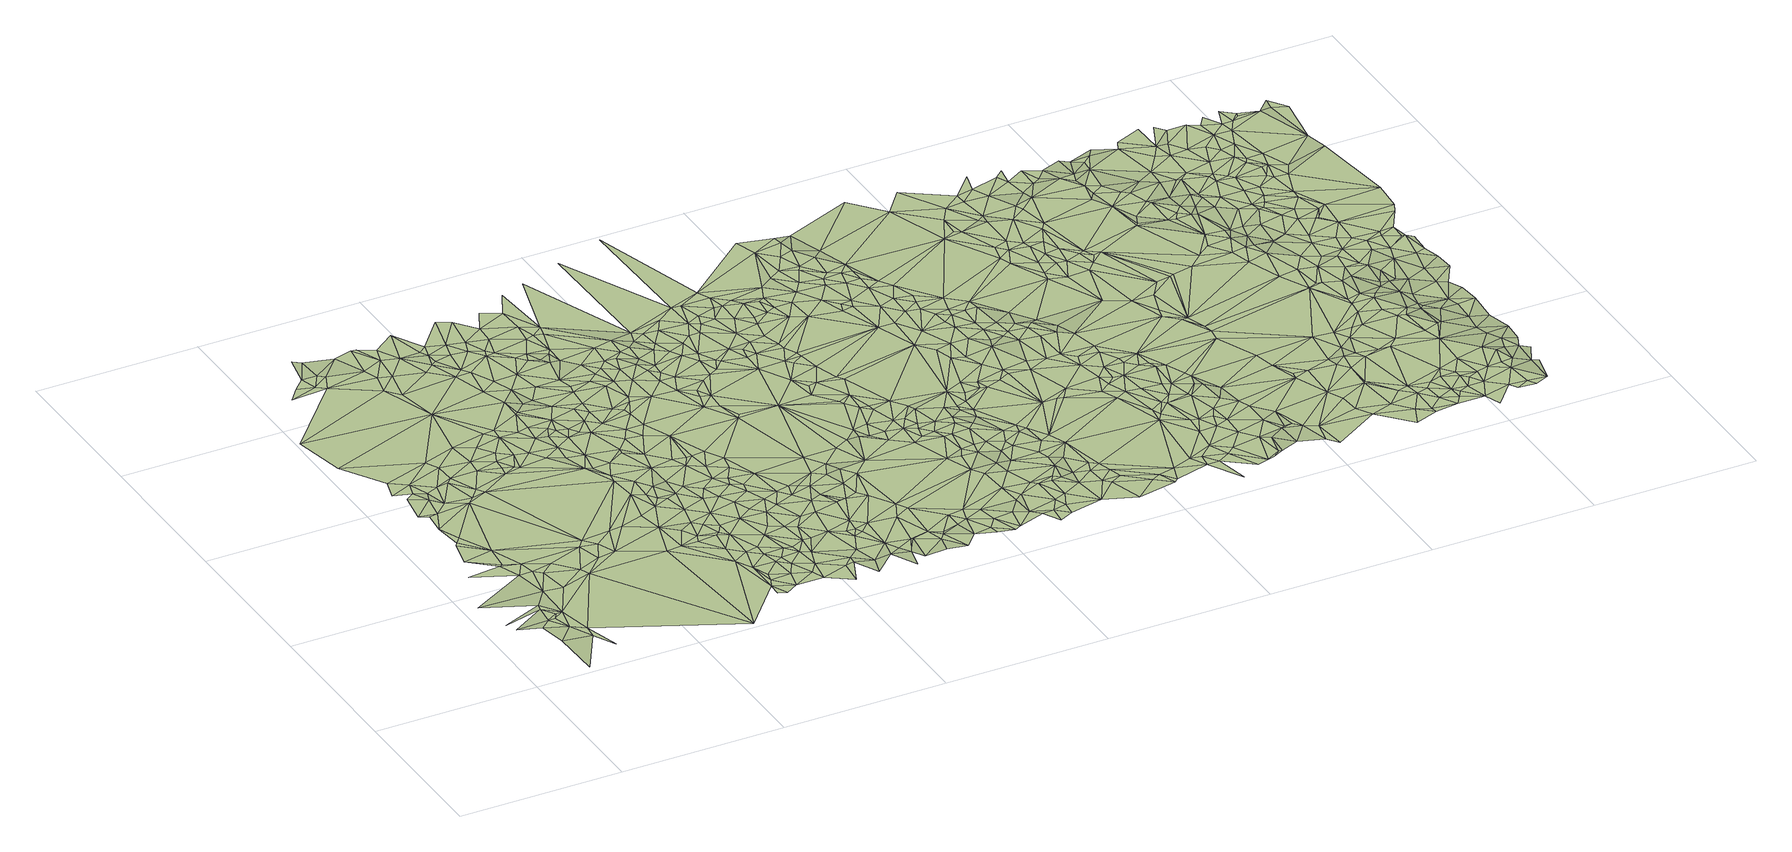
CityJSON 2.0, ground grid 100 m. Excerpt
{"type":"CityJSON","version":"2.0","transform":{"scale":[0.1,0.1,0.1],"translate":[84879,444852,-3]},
"CityObjects":{
"terrain1":{"type":"TINRelief","geometry":[{"type":"CompositeSurface","lod":"2","boundaries":[[[0,1,2]],[[3,4,5]],[[6,1,0]],[[7,2,5]],[[6,8,9]],[[0,2,7]],[[7,5,4]],[[0,7,10]],[[11,8,12]],[[13,0,10]],[[6,0,13]],[[10,7,14]],[[7,4,15]],[[11,12,16]],[[6,14,8]],[[13,10,14]],[[6,13,14]],[[7,15,14]],[[15,4,17]],[[12,8,14]],[[16,18,19]],[[20,18,21]],[[22,23,20]],[[22,20,21]],[[24,12,14]],[[25,23,22]],[[16,12,26]],[[27,28,25]],[[16,29,18]],[[30,14,15]],[[18,29,21]],[[27,25,22]],[[31,26,12]],[[16,26,29]],[[22,21,29]],[[31,12,24]],[[28,32,33]],[[32,34,33]],[[24,14,30]],[[34,35,36]],[[32,35,34]],[[26,37,29]],[[27,38,28]],[[31,37,26]],[[27,22,38]],[[39,40,41]],[[31,24,42]],[[28,38,32]],[[35,43,36]],[[43,40,39]],[[32,44,35]],[[45,22,29]],[[31,42,37]],[[35,46,43]],[[24,30,42]],[[46,40,43]],[[44,46,35]],[[47,41,48]],[[32,38,44]],[[45,29,37]],[[49,30,15]],[[46,50,40]],[[44,50,46]],[[40,48,41]],[[51,38,22]],[[45,37,42]],[[44,38,52]],[[44,53,50]],[[54,42,30]],[[55,47,56]],[[51,22,45]],[[44,52,53]],[[50,57,40]],[[40,57,48]],[[54,45,42]],[[50,53,58]],[[52,38,59]],[[50,58,57]],[[52,60,53]],[[61,54,30]],[[58,53,60]],[[51,59,38]],[[52,59,60]],[[47,48,56]],[[54,62,45]],[[63,64,65]],[[62,51,45]],[[58,60,66]],[[61,62,54]],[[55,67,68]],[[58,69,57]],[[63,65,68]],[[70,48,57]],[[71,61,30]],[[71,30,49]],[[72,60,59]],[[63,73,64]],[[58,66,69]],[[62,74,51]],[[55,56,67]],[[72,66,60]],[[61,74,62]],[[70,57,69]],[[63,75,73]],[[63,68,76]],[[73,77,78]],[[73,75,77]],[[63,76,75]],[[56,48,70]],[[79,74,61]],[[80,69,66]],[[72,81,66]],[[82,59,51]],[[81,80,66]],[[83,70,69]],[[72,84,81]],[[76,68,85]],[[86,69,80]],[[75,87,77]],[[79,61,88]],[[89,72,59]],[[71,88,61]],[[76,87,75]],[[83,69,86]],[[82,51,74]],[[84,80,81]],[[90,84,72]],[[91,71,49]],[[68,67,92]],[[93,70,83]],[[84,94,80]],[[68,92,85]],[[93,56,70]],[[94,86,80]],[[90,94,84]],[[76,85,87]],[[91,49,95]],[[96,74,79]],[[97,83,86]],[[56,98,67]],[[71,99,88]],[[89,90,72]],[[100,79,88]],[[82,89,59]],[[91,99,71]],[[90,101,94]],[[93,83,97]],[[97,86,94]],[[98,102,67]],[[92,67,102]],[[103,56,93]],[[104,101,90]],[[96,79,100]],[[85,105,87]],[[99,106,88]],[[101,97,94]],[[107,95,108]],[[96,82,74]],[[103,93,97]],[[89,104,90]],[[109,85,92]],[[110,99,111]],[[110,106,99]],[[111,99,112]],[[91,112,99]],[[100,88,113]],[[91,95,114]],[[114,95,115]],[[109,92,102]],[[107,116,95]],[[109,105,85]],[[115,95,116]],[[117,98,56]],[[118,114,115]],[[119,88,106]],[[101,120,97]],[[121,102,98]],[[103,97,122]],[[96,100,113]],[[123,101,104]],[[124,91,114]],[[125,56,103]],[[109,126,105]],[[110,111,127]],[[110,119,106]],[[124,112,91]],[[118,115,128]],[[127,111,112]],[[120,122,97]],[[89,129,104]],[[113,88,130]],[[128,115,116]],[[131,114,118]],[[123,120,101]],[[119,130,88]],[[132,109,102]],[[129,123,104]],[[109,133,126]],[[96,113,134]],[[110,135,119]],[[136,110,127]],[[137,103,122]],[[124,114,138]],[[82,139,89]],[[117,121,98]],[[89,139,140]],[[132,102,121]],[[136,135,110]],[[131,118,128]],[[141,112,124]],[[141,127,112]],[[96,142,82]],[[89,143,129]],[[138,114,131]],[[144,134,113]],[[132,133,109]],[[145,122,120]],[[146,117,56]],[[96,134,142]],[[89,140,143]],[[125,146,56]],[[129,143,123]],[[82,142,139]],[[144,113,147]],[[123,148,120]],[[128,116,149]],[[147,113,130]],[[141,136,127]],[[145,137,122]],[[140,139,150]],[[125,103,137]],[[124,138,151]],[[141,124,151]],[[152,135,136]],[[153,134,144]],[[131,128,154]],[[155,119,135]],[[145,120,156]],[[140,150,143]],[[156,120,148]],[[152,136,141]],[[153,142,134]],[[116,157,149]],[[138,131,158]],[[155,130,119]],[[123,159,148]],[[123,143,159]],[[128,149,154]],[[132,121,160]],[[131,154,158]],[[132,161,133]],[[162,144,147]],[[152,155,135]],[[162,147,130]],[[153,144,162]],[[138,163,151]],[[164,139,142]],[[117,160,121]],[[156,148,165]],[[138,158,163]],[[148,159,165]],[[141,151,166]],[[145,167,137]],[[125,137,168]],[[164,150,139]],[[169,132,160]],[[152,141,170]],[[145,156,167]],[[171,154,149]],[[172,161,132]],[[172,132,169]],[[153,164,142]],[[173,158,154]],[[168,137,167]],[[171,149,157]],[[174,162,130]],[[174,130,155]],[[175,143,150]],[[176,153,162]],[[151,163,166]],[[177,125,168]],[[152,170,155]],[[167,156,165]],[[143,178,159]],[[165,159,179]],[[141,166,170]],[[117,180,160]],[[169,160,181]],[[163,158,173]],[[173,154,171]],[[146,182,117]],[[180,181,160]],[[167,165,179]],[[176,164,153]],[[125,183,146]],[[179,159,184]],[[176,162,185]],[[164,186,150]],[[182,180,117]],[[175,178,143]],[[172,187,161]],[[172,169,187]],[[186,175,150]],[[188,166,163]],[[185,162,174]],[[177,183,125]],[[177,168,189]],[[188,163,173]],[[178,184,159]],[[171,157,190]],[[168,167,189]],[[191,182,146]],[[192,169,181]],[[192,181,180]],[[183,191,146]],[[157,193,190]],[[174,155,194]],[[173,171,195]],[[155,170,196]],[[170,166,197]],[[198,167,179]],[[188,199,166]],[[177,200,183]],[[198,179,184]],[[185,174,201]],[[188,173,199]],[[202,187,169]],[[177,189,200]],[[194,155,196]],[[164,203,186]],[[203,175,186]],[[199,173,195]],[[202,169,192]],[[198,184,178]],[[197,166,204]],[[201,174,194]],[[205,176,185]],[[206,195,171]],[[205,164,176]],[[204,166,199]],[[182,207,180]],[[208,178,175]],[[209,192,180]],[[210,189,167]],[[206,171,190]],[[170,211,196]],[[212,170,197]],[[210,167,198]],[[213,190,193]],[[191,207,182]],[[203,208,175]],[[183,200,214]],[[183,215,191]],[[212,211,170]],[[185,201,216]],[[164,217,203]],[[199,195,218]],[[198,178,219]],[[202,192,209]],[[209,180,207]],[[212,197,204]],[[205,217,164]],[[202,220,187]],[[201,194,221]],[[222,178,208]],[[205,185,216]],[[183,214,215]],[[206,190,213]],[[204,199,223]],[[222,219,178]],[[191,215,207]],[[224,200,189]],[[199,218,223]],[[194,196,225]],[[210,198,226]],[[227,195,206]],[[226,198,219]],[[203,228,208]],[[229,218,195]],[[230,189,210]],[[211,231,196]],[[201,221,216]],[[202,209,232]],[[224,214,200]],[[212,231,211]],[[206,213,233]],[[221,194,225]],[[229,195,227]],[[212,204,234]],[[235,233,213]],[[204,223,234]],[[228,222,208]],[[230,210,226]],[[209,207,236]],[[229,223,218]],[[230,224,189]],[[196,231,225]],[[232,209,236]],[[205,237,217]],[[203,217,238]],[[205,216,239]],[[227,206,233]],[[202,232,240]],[[241,226,219]],[[242,215,214]],[[203,238,228]],[[212,243,231]],[[244,216,221]],[[202,240,220]],[[215,245,207]],[[236,207,246]],[[212,234,243]],[[205,247,237]],[[222,248,219]],[[205,239,247]],[[230,226,241]],[[221,225,249]],[[250,214,224]],[[244,221,249]],[[217,237,238]],[[245,246,207]],[[228,251,222]],[[252,233,235]],[[232,236,253]],[[242,214,250]],[[254,223,229]],[[239,216,255]],[[254,234,223]],[[255,216,244]],[[241,219,256]],[[253,236,246]],[[257,245,215]],[[229,227,258]],[[256,219,248]],[[231,259,225]],[[247,238,237]],[[231,243,259]],[[222,251,248]],[[249,225,259]],[[260,227,233]],[[228,238,251]],[[242,261,215]],[[239,262,247]],[[232,263,240]],[[261,257,215]],[[232,253,263]],[[264,246,245]],[[244,249,265]],[[266,229,258]],[[267,243,234]],[[268,224,230]],[[247,262,238]],[[260,258,227]],[[268,230,241]],[[260,233,252]],[[239,255,269]],[[255,244,265]],[[270,259,243]],[[271,250,224]],[[257,264,245]],[[239,269,262]],[[265,249,259]],[[272,229,266]],[[271,242,250]],[[267,234,254]],[[254,229,272]],[[273,266,258]],[[274,253,246]],[[241,256,275]],[[267,270,243]],[[276,264,257]],[[274,246,264]],[[256,248,275]],[[273,258,277]],[[261,276,257]],[[255,265,269]],[[277,258,260]],[[271,224,268]],[[273,272,266]],[[260,252,278]],[[279,252,280]],[[242,281,261]],[[270,282,259]],[[241,275,283]],[[282,265,259]],[[279,278,252]],[[251,284,248]],[[268,241,283]],[[285,264,276]],[[286,242,271]],[[287,263,253]],[[285,276,261]],[[273,277,288]],[[242,289,281]],[[288,277,260]],[[290,267,254]],[[273,288,272]],[[290,254,272]],[[270,291,282]],[[281,285,261]],[[248,284,275]],[[286,289,242]],[[285,292,264]],[[293,251,238]],[[267,294,270]],[[292,274,264]],[[287,253,274]],[[295,260,278]],[[271,268,296]],[[295,278,279]],[[294,291,270]],[[281,292,285]],[[268,283,296]],[[286,271,296]],[[297,298,263]],[[283,275,284]],[[299,238,262]],[[300,267,290]],[[300,294,267]],[[301,265,282]],[[302,279,303]],[[287,297,263]],[[304,269,265]],[[299,262,269]],[[305,274,292]],[[306,290,272]],[[307,288,260]],[[302,295,279]],[[301,282,291]],[[287,274,305]],[[293,284,251]],[[300,290,308]],[[286,309,289]],[[283,310,296]],[[286,296,309]],[[307,260,295]],[[311,272,288]],[[283,284,310]],[[305,292,312]],[[300,308,306]],[[306,308,290]],[[294,301,291]],[[281,313,292]],[[281,289,313]],[[302,303,314]],[[311,306,272]],[[287,305,315]],[[289,309,316]],[[317,294,300]],[[309,296,318]],[[304,265,301]],[[303,319,314]],[[287,315,297]],[[302,320,295]],[[318,296,310]],[[315,305,312]],[[317,300,306]],[[299,293,238]],[[313,312,292]],[[289,316,313]],[[294,321,301]],[[316,309,318]],[[307,295,320]],[[304,299,269]],[[307,322,288]],[[310,284,323]],[[302,314,320]],[[317,321,294]],[[311,288,322]],[[324,317,306]],[[315,325,297]],[[324,306,311]],[[293,326,284]],[[323,284,326]],[[318,310,327]],[[316,318,328]],[[319,329,314]],[[320,314,330]],[[331,315,312]],[[332,310,323]],[[307,320,333]],[[334,301,321]],[[318,327,328]],[[327,310,332]],[[329,330,314]],[[320,330,335]],[[313,331,312]],[[316,336,313]],[[334,304,301]],[[316,328,336]],[[317,337,321]],[[307,333,322]],[[293,338,326]],[[324,339,317]],[[324,311,339]],[[299,340,293]],[[334,321,337]],[[341,323,326]],[[332,323,342]],[[328,327,343]],[[311,322,339]],[[344,326,338]],[[293,345,338]],[[320,335,346]],[[335,330,347]],[[340,345,293]],[[339,337,317]],[[329,348,330]],[[328,343,336]],[[313,336,331]],[[341,342,323]],[[349,327,332]],[[350,340,299]],[[333,320,346]],[[349,332,342]],[[349,343,327]],[[344,338,345]],[[347,330,348]],[[351,326,344]],[[341,326,351]],[[352,304,334]],[[343,353,336]],[[354,315,331]],[[336,353,331]],[[335,347,346]],[[304,355,299]],[[354,356,315]],[[334,337,357]],[[351,344,345]],[[358,343,349]],[[355,350,299]],[[339,357,337]],[[355,340,350]],[[358,353,343]],[[359,331,353]],[[360,342,341]],[[355,345,340]],[[360,349,342]],[[361,347,348]],[[333,346,362]],[[346,347,361]],[[352,334,357]],[[352,355,304]],[[363,341,351]],[[363,351,345]],[[358,359,353]],[[359,354,331]],[[361,348,364]],[[365,358,349]],[[366,364,348]],[[362,346,361]],[[360,365,349]],[[363,367,341]],[[333,368,322]],[[360,341,367]],[[358,369,359]],[[339,322,370]],[[365,369,358]],[[359,371,354]],[[352,357,372]],[[369,371,359]],[[361,364,373]],[[374,362,361]],[[366,375,364]],[[352,372,355]],[[376,363,345]],[[374,361,373]],[[363,377,367]],[[355,376,345]],[[375,373,364]],[[333,362,368]],[[378,369,365]],[[339,370,357]],[[378,365,360]],[[372,357,379]],[[380,371,369]],[[360,367,381]],[[377,382,367]],[[371,383,354]],[[384,355,372]],[[378,360,381]],[[375,385,373]],[[378,380,369]],[[376,377,363]],[[381,367,382]],[[386,382,377]],[[374,373,387]],[[379,357,388]],[[384,372,379]],[[380,383,371]],[[387,373,385]],[[374,389,362]],[[386,377,376]],[[378,381,390]],[[322,368,370]],[[378,390,380]],[[384,379,391]],[[381,382,392]],[[384,393,355]],[[394,388,357]],[[392,382,386]],[[379,388,391]],[[355,395,376]],[[354,383,396]],[[374,387,397]],[[354,396,398]],[[355,399,395]],[[387,385,400]],[[401,390,381]],[[384,391,402]],[[355,403,399]],[[394,357,370]],[[404,383,380]],[[404,380,390]],[[401,381,392]],[[405,386,376]],[[355,393,403]],[[385,406,400]],[[405,392,386]],[[407,391,388]],[[374,397,389]],[[362,389,408]],[[368,362,408]],[[402,391,407]],[[397,387,400]],[[384,402,409]],[[401,404,390]],[[384,409,393]],[[399,410,395]],[[405,376,411]],[[404,396,383]],[[405,412,392]],[[413,407,388]],[[397,400,414]],[[376,395,415]],[[413,388,394]],[[416,404,401]],[[399,417,410]],[[418,402,407]],[[400,406,419]],[[405,411,412]],[[420,401,392]],[[410,417,395]],[[389,397,414]],[[399,403,421]],[[411,376,415]],[[422,392,412]],[[423,419,406]],[[424,409,402]],[[399,421,417]],[[420,416,401]],[[416,425,404]],[[421,403,393]],[[418,407,413]],[[418,424,402]],[[404,426,396]],[[422,412,411]],[[370,368,427]],[[414,400,428]],[[420,392,422]],[[413,394,429]],[[421,393,409]],[[428,400,419]],[[425,426,404]],[[415,395,430]],[[394,370,431]],[[423,432,419]],[[417,433,395]],[[424,434,409]],[[434,421,409]],[[389,435,408]],[[389,414,436]],[[416,437,425]],[[370,427,438]],[[368,408,439]],[[394,431,429]],[[395,433,430]],[[420,437,416]],[[413,429,440]],[[418,413,441]],[[411,415,442]],[[443,427,368]],[[422,411,444]],[[370,438,431]],[[419,432,445]],[[421,446,417]],[[413,440,447]],[[389,436,435]],[[428,419,445]],[[440,429,448]],[[441,413,447]],[[443,368,439]],[[418,449,424]],[[439,408,435]],[[425,450,426]],[[414,428,451]],[[424,449,434]],[[426,452,396]],[[420,422,453]],[[449,421,434]],[[415,430,454]],[[411,442,444]],[[455,433,417]],[[429,431,448]],[[436,414,451]],[[425,437,450]],[[443,438,427]],[[446,455,417]],[[420,456,437]],[[415,457,442]],[[422,444,453]],[[415,454,457]],[[454,430,433]],[[418,441,458]],[[449,446,421]],[[440,459,447]],[[428,445,460]],[[438,461,431]],[[440,448,459]],[[396,452,462]],[[418,458,449]],[[448,431,461]],[[443,463,438]],[[420,453,464]],[[441,447,465]],[[420,464,456]],[[451,428,460]],[[450,466,426]],[[439,435,467]],[[438,463,461]],[[437,456,468]],[[437,468,450]],[[469,445,432]],[[426,466,452]],[[443,439,470]],[[441,465,458]],[[465,447,459]],[[436,451,471]],[[448,461,472]],[[451,460,473]],[[443,474,463]],[[470,439,467]],[[460,445,469]],[[459,448,472]],[[436,475,435]],[[450,468,466]],[[456,464,476]],[[451,473,471]],[[443,470,474]],[[461,463,477]],[[467,435,475]],[[456,478,468]],[[479,453,444]],[[468,480,466]],[[463,474,477]],[[472,461,477]],[[456,476,478]],[[481,473,460]],[[436,471,475]],[[465,459,482]],[[479,464,453]],[[483,444,442]],[[483,442,457]],[[459,472,484]],[[471,473,485]],[[470,467,486]],[[481,460,469]],[[464,487,476]],[[468,478,480]],[[470,488,474]],[[482,459,484]],[[449,458,489]],[[481,485,473]],[[465,489,458]],[[472,477,490]],[[475,471,485]],[[487,478,476]],[[470,486,488]],[[484,472,490]],[[467,491,486]],[[455,492,433]],[[479,487,464]],[[452,466,493]],[[474,494,477]],[[467,475,495]],[[454,433,492]],[[446,496,455]],[[457,454,492]],[[467,495,491]],[[497,485,481]],[[474,488,494]],[[449,496,446]],[[479,444,483]],[[497,475,485]],[[466,480,493]],[[465,482,489]],[[482,484,498]],[[490,477,494]],[[499,480,478]],[[487,500,478]],[[484,490,501]],[[481,469,502]],[[484,501,498]],[[486,503,488]],[[479,504,487]],[[482,498,505]],[[504,500,487]],[[499,478,500]],[[490,494,501]],[[497,481,506]],[[497,507,475]],[[507,495,475]],[[508,502,469]],[[509,486,491]],[[503,494,488]],[[508,469,510]],[[482,505,489]],[[481,502,506]],[[499,493,480]],[[504,499,500]],[[505,498,511]],[[498,501,511]],[[509,503,486]],[[483,457,492]],[[479,512,504]],[[501,494,513]],[[449,489,496]],[[505,511,514]],[[497,515,507]],[[516,491,495]],[[497,506,515]],[[505,514,489]],[[504,512,499]],[[511,501,513]],[[479,483,512]],[[503,513,494]],[[516,495,507]],[[517,506,502]],[[518,502,508]],[[509,491,516]],[[452,493,519]],[[509,520,503]],[[489,514,521]],[[520,513,503]],[[455,496,492]],[[522,515,506]],[[517,502,518]],[[516,507,515]],[[522,506,517]],[[499,523,493]],[[512,523,499]],[[509,524,520]],[[508,510,525]],[[526,514,511]],[[489,521,527]],[[509,516,524]],[[516,515,522]],[[483,528,512]],[[514,529,521]],[[518,508,525]],[[452,519,530]],[[523,531,493]],[[532,511,513]],[[529,527,521]],[[512,528,523]],[[483,533,528]],[[526,529,514]],[[532,513,520]],[[483,492,533]],[[517,518,534]],[[489,527,535]],[[510,536,525]],[[493,531,519]],[[532,520,524]],[[532,526,511]],[[537,527,529]],[[489,538,496]],[[518,525,534]],[[539,522,517]],[[540,531,523]],[[489,535,538]],[[526,537,529]],[[540,541,531]],[[528,533,542]],[[531,541,519]],[[528,543,523]],[[533,492,544]],[[539,517,534]],[[536,534,525]],[[537,545,527]],[[542,533,544]],[[540,523,543]],[[526,546,537]],[[528,542,547]],[[492,496,548]],[[545,535,527]],[[540,549,541]],[[550,534,536]],[[542,544,547]],[[528,547,543]],[[551,532,524]],[[532,546,526]],[[552,516,522]],[[553,519,541]],[[554,524,516]],[[544,492,555]],[[539,534,550]],[[556,496,538]],[[548,496,557]],[[492,548,555]],[[541,549,558]],[[540,543,559]],[[540,559,549]],[[537,546,560]],[[553,541,558]],[[551,524,561]],[[556,538,535]],[[547,544,555]],[[537,560,545]],[[556,557,496]],[[562,535,545]],[[519,563,530]],[[562,556,535]],[[564,546,532]],[[547,565,543]],[[553,566,519]],[[558,549,567]],[[543,565,559]],[[552,522,539]],[[559,567,549]],[[564,560,546]],[[548,557,568]],[[555,548,568]],[[553,558,569]],[[547,555,570]],[[539,550,571]],[[561,524,554]],[[519,566,563]],[[547,570,565]],[[572,556,562]],[[573,562,545]],[[574,564,532]],[[551,575,532]],[[559,565,576]],[[553,569,566]],[[559,576,567]],[[558,567,577]],[[556,578,557]],[[560,573,545]],[[569,558,577]],[[574,560,564]],[[579,555,568]],[[580,568,557]],[[579,570,555]],[[574,532,575]],[[573,572,562]],[[581,539,571]],[[551,561,575]],[[570,582,565]],[[572,578,556]],[[582,576,565]],[[583,557,578]],[[552,554,516]],[[580,557,584]],[[584,557,583]],[[567,576,585]],[[569,586,566]],[[577,567,585]],[[566,586,563]],[[574,587,560]],[[560,587,573]],[[579,568,588]],[[569,577,589]],[[552,539,581]],[[582,590,576]],[[580,588,568]],[[570,591,582]],[[592,570,579]],[[590,585,576]],[[569,589,586]],[[581,571,593]],[[594,572,573]],[[595,575,561]],[[577,585,589]],[[591,590,582]],[[592,591,570]],[[596,578,572]],[[579,588,597]],[[598,583,578]],[[591,585,590]],[[593,571,599]],[[598,584,583]],[[592,579,597]],[[571,600,599]],[[594,596,572]],[[601,580,584]],[[581,593,602]],[[595,561,554]],[[574,603,587]],[[594,573,604]],[[598,578,605]],[[587,606,573]],[[607,588,580]],[[601,584,598]],[[608,574,575]],[[596,605,578]],[[593,599,609]],[[601,607,580]],[[597,588,607]],[[594,604,596]],[[573,606,604]],[[552,581,610]],[[592,597,607]],[[581,602,610]],[[611,575,595]],[[603,606,587]],[[593,609,602]],[[608,603,574]],[[601,598,612]],[[612,598,605]],[[596,604,613]],[[596,614,605]],[[609,599,615]],[[608,575,611]],[[616,554,552]],[[595,554,617]],[[604,606,613]],[[596,613,614]],[[616,552,618]],[[616,617,554]],[[619,595,617]],[[612,605,620]],[[601,612,621]],[[611,595,619]],[[602,609,622]],[[601,621,607]],[[605,614,620]],[[552,623,618]],[[586,589,624]],[[625,606,603]],[[608,626,603]],[[552,610,623]],[[609,615,627]],[[616,618,628]],[[629,613,606]],[[625,603,626]],[[613,630,614]],[[621,612,620]],[[622,609,627]],[[616,628,617]],[[631,610,602]],[[632,611,619]],[[633,589,585]],[[591,634,585]],[[602,622,635]],[[636,619,617]],[[592,634,591]],[[625,629,606]],[[618,623,637]],[[608,638,626]],[[629,630,613]],[[639,608,611]],[[628,618,637]],[[610,640,623]],[[628,641,617]],[[642,620,614]],[[639,611,632]],[[632,619,636]],[[630,642,614]],[[631,602,635]],[[631,640,610]],[[642,621,620]],[[636,617,641]],[[637,623,640]],[[592,607,634]],[[643,625,626]],[[639,632,636]],[[629,644,630]],[[622,627,645]],[[646,638,608]],[[628,647,641]],[[628,637,647]],[[638,648,626]],[[639,646,608]],[[643,629,625]],[[627,649,650]],[[651,642,630]],[[622,645,635]],[[651,630,644]],[[631,652,640]],[[643,644,629]],[[636,641,653]],[[654,643,626]],[[637,640,655]],[[639,636,656]],[[645,627,650]],[[641,647,653]],[[631,635,657]],[[654,626,648]],[[658,647,637]],[[649,659,650]],[[646,648,638]],[[631,657,652]],[[660,640,652]],[[661,607,621]],[[639,662,646]],[[633,624,589]],[[639,656,662]],[[643,663,644]],[[663,651,644]],[[655,640,660]],[[658,637,655]],[[656,636,664]],[[660,652,657]],[[647,665,653]],[[666,650,659]],[[645,650,666]],[[654,663,643]],[[636,653,667]],[[658,665,647]],[[634,633,585]],[[636,667,664]],[[635,645,668]],[[657,635,668]],[[642,669,621]],[[646,670,648]],[[662,670,646]],[[666,659,671]],[[662,656,670]],[[667,653,665]],[[656,664,670]],[[655,660,672]],[[645,666,673]],[[658,655,674]],[[660,657,675]],[[658,674,665]],[[651,669,642]],[[676,664,667]],[[661,634,607]],[[670,664,676]],[[645,673,668]],[[667,665,677]],[[673,666,671]],[[657,668,678]],[[655,672,679]],[[655,679,674]],[[660,675,672]],[[665,674,680]],[[657,678,675]],[[676,667,677]],[[677,665,681]],[[663,682,651]],[[670,676,677]],[[665,680,681]],[[661,621,683]],[[654,682,663]],[[683,621,669]],[[674,679,680]],[[668,673,684]],[[672,685,679]],[[672,675,685]],[[686,673,671]],[[654,648,687]],[[688,684,673]],[[679,685,680]],[[689,668,684]],[[689,678,668]],[[686,671,690]],[[688,673,686]],[[670,687,648]],[[689,684,688]],[[651,682,669]],[[689,688,686]],[[691,633,634]],[[686,690,692]],[[692,690,693]],[[670,677,694]],[[661,695,634]],[[696,697,634]],[[691,634,697]],[[677,681,694]],[[695,696,634]],[[654,698,682]],[[681,680,694]],[[699,675,678]],[[661,683,700]],[[683,669,701]],[[699,685,675]],[[680,685,702]],[[696,691,697]],[[703,633,691]],[[699,678,689]],[[661,700,695]],[[703,704,633]],[[654,687,698]],[[683,701,705]],[[700,683,705]],[[706,689,686]],[[707,701,669]],[[682,707,669]],[[695,708,696]],[[706,686,692]],[[700,708,695]],[[709,691,696]],[[670,710,687]],[[711,692,693]],[[705,701,712]],[[707,712,701]],[[670,694,713]],[[670,713,710]],[[708,714,696]],[[700,705,715]],[[703,691,709]],[[700,716,708]],[[709,696,714]],[[680,702,694]],[[682,717,707]],[[699,718,685]],[[700,715,716]],[[718,702,685]],[[719,705,712]],[[715,705,719]],[[703,720,704]],[[699,689,706]],[[707,721,712]],[[682,698,717]],[[703,709,722]],[[707,717,721]],[[719,712,721]],[[723,692,724]],[[724,692,711]],[[706,692,723]],[[709,714,722]],[[725,698,687]],[[703,722,726]],[[716,727,708]],[[715,728,716]],[[708,727,714]],[[715,719,728]],[[703,726,720]],[[719,721,729]],[[730,725,687]],[[730,687,710]],[[725,731,698]],[[722,714,727]],[[719,729,728]],[[717,732,721]],[[713,733,710]],[[728,734,716]],[[733,730,710]],[[735,718,699]],[[730,731,725]],[[729,721,736]],[[737,717,698]],[[716,734,727]],[[736,721,732]],[[726,722,738]],[[726,739,720]],[[728,729,734]],[[699,706,740]],[[735,699,740]],[[735,740,718]],[[737,698,731]],[[722,727,741]],[[729,736,742]],[[737,732,717]],[[729,742,734]],[[736,732,743]],[[724,711,744]],[[726,738,739]],[[738,722,741]],[[736,743,742]],[[723,724,745]],[[734,746,727]],[[706,723,745]],[[720,739,747]],[[732,748,743]],[[730,749,731]],[[734,742,746]],[[746,750,727]],[[694,702,751]],[[713,694,751]],[[737,748,732]],[[742,743,748]],[[740,752,718]],[[727,750,741]],[[740,706,753]],[[718,751,702]],[[724,744,745]],[[711,754,755]],[[711,755,744]],[[737,731,749]],[[706,745,756]],[[738,757,739]],[[730,758,749]],[[706,756,753]],[[737,749,748]],[[738,741,759]],[[746,760,750]],[[741,750,760]],[[740,753,752]],[[718,752,751]],[[758,748,749]],[[761,755,754]],[[730,762,758]],[[733,763,730]],[[745,744,764]],[[741,760,759]],[[738,759,765]],[[766,742,748]],[[738,765,757]],[[713,767,733]],[[756,745,768]],[[746,742,769]],[[768,745,764]],[[770,744,755]],[[762,748,758]],[[761,771,755]],[[764,744,770]],[[772,752,753]],[[772,753,756]],[[770,755,771]],[[768,764,773]],[[746,774,760]],[[775,756,768]],[[776,759,760]],[[765,777,757]],[[765,759,776]],[[772,778,752]],[[752,778,751]],[[775,768,773]],[[764,770,773]],[[761,779,771]],[[775,772,756]],[[770,771,780]],[[762,781,748]],[[730,782,762]],[[713,751,767]],[[766,769,742]],[[765,776,783]],[[766,748,781]],[[784,778,772]],[[771,779,780]],[[746,769,774]],[[773,770,785]],[[784,772,775]],[[786,776,760]],[[770,780,785]],[[787,751,778]],[[776,788,783]],[[773,785,789]],[[784,790,778]],[[730,763,782]],[[791,760,774]],[[779,792,780]],[[784,775,793]],[[786,788,776]],[[794,785,780]],[[791,786,760]],[[790,787,778]],[[775,773,795]],[[733,767,763]],[[796,783,788]],[[794,780,792]],[[784,793,790]],[[789,785,794]],[[773,789,797]],[[786,796,788]],[[798,769,766]],[[793,775,795]],[[779,799,792]],[[767,751,787]],[[794,792,800]],[[790,801,787]],[[769,802,774]],[[803,769,798]],[[762,804,781]],[[805,789,794]],[[795,773,797]],[[791,774,802]],[[798,766,806]],[[792,799,800]],[[791,807,786]],[[808,796,786]],[[794,800,809]],[[766,781,810]],[[797,789,805]],[[793,811,790]],[[803,798,806]],[[808,786,807]],[[782,804,762]],[[790,812,801]],[[769,813,802]],[[805,794,814]],[[809,800,799]],[[815,791,802]],[[803,816,769]],[[794,809,814]],[[793,795,811]],[[817,787,801]],[[781,804,818]],[[808,819,796]],[[781,818,810]],[[790,811,812]],[[766,810,806]],[[815,802,813]],[[797,805,820]],[[821,807,791]],[[805,814,820]],[[769,822,813]],[[821,808,807]],[[809,799,823]],[[803,806,824]],[[821,791,815]],[[769,816,822]],[[767,787,825]],[[814,809,826]],[[817,801,812]],[[825,787,817]],[[808,827,819]],[[803,824,816]],[[809,823,826]],[[828,829,799]],[[806,810,830]],[[818,804,831]],[[797,820,832]],[[808,833,827]],[[795,797,834]],[[818,831,810]],[[820,814,835]],[[782,836,804]],[[821,833,808]],[[799,829,823]],[[837,806,830]],[[814,826,835]],[[811,795,834]],[[837,824,806]],[[763,838,782]],[[826,823,835]],[[815,813,839]],[[811,840,812]],[[767,841,763]],[[830,810,842]],[[831,804,836]],[[832,820,835]],[[821,815,839]],[[838,836,782]],[[822,839,813]],[[817,812,843]],[[837,830,842]],[[834,797,832]],[[767,825,844]],[[845,810,831]],[[816,824,846]],[[763,841,838]],[[833,847,827]],[[767,848,849]],[[767,849,841]],[[837,850,824]],[[767,844,848]],[[821,847,833]],[[851,835,823]],[[852,842,810]],[[852,810,845]],[[816,853,822]],[[843,812,840]],[[837,842,850]],[[832,835,851]],[[838,854,836]],[[824,850,846]],[[811,834,855]],[[811,855,840]],[[825,817,856]],[[857,831,836]],[[827,847,858]],[[859,845,831]],[[860,823,829]],[[861,844,825]],[[857,836,854]],[[822,853,839]],[[816,846,853]],[[860,851,823]],[[817,843,856]],[[859,831,857]],[[852,845,859]],[[844,862,848]],[[849,848,863]],[[841,849,863]],[[864,829,865]],[[866,850,842]],[[866,842,852]],[[821,839,867]],[[841,868,838]],[[838,869,854]],[[821,870,847]],[[861,825,856]],[[861,862,844]],[[832,851,871]],[[834,832,871]],[[850,872,846]],[[860,829,864]],[[862,863,848]],[[873,864,865]],[[857,854,874]],[[875,852,859]],[[855,876,840]],[[859,857,877]],[[841,863,868]],[[866,872,850]],[[838,868,869]],[[875,866,852]],[[843,840,878]],[[821,867,870]],[[854,869,874]],[[855,834,879]],[[880,851,860]],[[847,870,858]],[[839,853,867]],[[856,843,878]],[[861,856,881]],[[878,840,876]],[[855,879,876]],[[861,882,862]],[[846,883,853]],[[884,851,880]],[[885,859,877]],[[877,857,886]],[[887,872,866]],[[887,866,875]],[[857,874,886]],[[888,846,872]],[[875,859,885]],[[884,871,851]],[[834,889,879]],[[890,864,873]],[[862,891,863]],[[860,864,890]],[[863,892,868]],[[861,881,893]],[[888,883,846]],[[883,867,853]],[[880,860,894]],[[887,895,872]],[[861,893,882]],[[869,896,874]],[[862,882,891]],[[878,876,897]],[[876,879,897]],[[868,898,869]],[[881,856,899]],[[834,871,900]],[[895,888,872]],[[856,878,899]],[[884,880,894]],[[886,874,896]],[[887,875,901]],[[834,902,889]],[[887,901,895]],[[892,898,868]],[[863,903,892]],[[889,897,879]],[[863,891,903]],[[901,875,885]],[[898,896,869]],[[904,894,860]],[[877,886,905]],[[904,860,890]],[[906,870,867]],[[883,907,867]],[[878,897,908]],[[881,899,893]],[[885,877,905]],[[884,909,871]],[[834,900,902]],[[893,910,882]],[[878,908,899]],[[884,894,909]],[[888,907,883]],[[882,911,891]],[[889,912,897]],[[913,908,897]],[[895,914,888]],[[901,915,895]],[[882,910,911]],[[909,916,871]],[[886,896,917]],[[901,885,918]],[[919,906,867]],[[920,921,870]],[[913,897,912]],[[919,867,907]],[[898,922,896]],[[903,891,923]],[[900,871,916]],[[893,924,910]],[[904,890,925]],[[893,899,924]],[[892,926,898]],[[903,926,892]],[[927,899,908]],[[928,909,894]],[[920,870,906]],[[928,894,904]],[[885,905,918]],[[891,911,923]],[[888,914,907]],[[886,917,905]],[[929,912,889]],[[902,929,889]],[[895,915,914]],[[903,923,926]],[[896,922,930]],[[931,908,913]],[[910,924,932]],[[901,918,933]],[[928,916,909]],[[910,932,911]],[[918,905,934]],[[917,896,930]],[[901,933,915]],[[931,927,908]],[[898,935,922]],[[931,913,912]],[[936,899,927]],[[936,924,899]],[[919,920,906]],[[934,905,917]],[[926,935,898]],[[920,937,921]],[[938,928,904]],[[914,939,907]],[[924,940,932]],[[941,918,934]],[[942,902,900]],[[928,943,916]],[[936,940,924]],[[914,915,939]],[[929,944,912]],[[923,911,945]],[[942,900,916]],[[919,907,946]],[[923,945,926]],[[941,947,918]],[[933,918,947]],[[939,946,907]],[[948,929,902]],[[934,917,949]],[[919,950,920]],[[931,912,944]],[[915,951,939]],[[941,934,949]],[[930,922,952]],[[932,953,911]],[[933,954,915]],[[942,916,943]],[[917,930,949]],[[940,953,932]],[[926,955,935]],[[936,927,956]],[[954,951,915]],[[956,927,931]],[[948,902,942]],[[919,957,950]],[[935,958,922]],[[936,953,940]],[[919,946,957]],[[953,945,911]],[[933,947,959]],[[952,922,958]],[[933,959,954]],[[926,945,960]],[[920,950,961]],[[926,960,955]],[[962,944,929]],[[941,963,947]],[[948,962,929]],[[931,944,962]],[[941,949,963]],[[920,961,964]],[[949,930,965]],[[935,955,958]],[[930,952,965]],[[951,966,939]],[[939,966,946]],[[967,953,936]],[[967,936,956]],[[968,956,931]],[[959,947,969]],[[954,970,951]],[[952,958,971]],[[957,946,972]],[[973,945,953]],[[952,971,965]],[[973,960,945]],[[959,974,954]],[[975,931,962]],[[968,931,975]],[[950,957,976]],[[949,965,963]],[[947,963,969]],[[950,976,961]],[[977,955,960]],[[972,946,978]],[[979,971,958]],[[977,958,955]],[[951,970,966]],[[979,965,971]],[[967,980,953]],[[946,966,978]],[[973,953,980]],[[959,969,981]],[[973,982,960]],[[954,974,983]],[[959,981,974]],[[954,983,970]],[[984,956,968]],[[984,967,956]],[[963,965,979]],[[957,972,985]],[[963,979,969]],[[982,977,960]],[[957,985,976]],[[973,986,982]],[[970,987,966]],[[985,972,978]],[[988,980,967]],[[989,973,980]],[[981,969,990]],[[981,991,974]],[[984,988,967]],[[978,966,992]],[[974,991,983]],[[970,983,991]],[[970,991,987]],[[992,966,987]],[[989,986,973]],[[982,993,977]],[[985,978,992]],[[981,990,991]],[[988,994,980]],[[977,995,958]],[[994,989,980]],[[982,986,993]],[[996,979,958]],[[985,997,976]],[[987,991,998]],[[992,987,998]],[[989,993,986]],[[999,989,994]],[[990,1000,991]],[[969,979,1001]],[[985,992,1002]],[[1000,998,991]],[[985,1003,997]],[[977,993,995]],[[992,998,1002]],[[990,969,1001]],[[996,958,995]],[[985,1002,1003]],[[997,1003,1004]],[[1001,979,996]],[[1003,1002,1005]],[[1006,1000,990]],[[1003,1005,1007]],[[1000,1008,998]],[[1008,1002,998]],[[1005,1009,1007]],[[1010,1005,1002]],[[1006,990,1001]],[[1011,1009,1005]],[[1010,1011,1005]],[[1006,1008,1000]],[[1008,1010,1002]],[[1010,1009,1011]],[[1008,1012,1010]],[[1010,1012,1013]],[[1014,1012,1008]],[[1014,1013,1012]]]}]}
},
"vertices":[
[358,550,31],[167,560,18],[297,500,28],[346,40,14],[500,300,30],[332,340,20],[369,670,31],[428,440,31],[379,710,32],[140,630,17],[400,550,31],[92,870,10],[464,820,38],[425,590,31],[463,590,32],[509,380,31],[429,1030,38],[573,160,31],[376,1160,38],[175,1140,37],[227,1290,38],[397,1170,38],[414,1330,39],[266,1460,38],[585,810,36],[285,1490,37],[510,1030,38],[317,1530,37],[264,1660,35],[490,1130,37],[777,870,36],[556,990,37],[331,1810,34],[280,1800,34],[223,1830,33],[356,1960,35],[257,2020,32],[639,1060,38],[540,1830,35],[201,2090,33],[336,2150,33],[236,2220,34],[754,930,36],[311,2060,31],[416,1890,34],[858,1140,38],[383,2030,31],[70,2480,35],[519,2310,34],[1337,0,31],[458,2060,31],[898,1190,39],[580,1870,34],[533,2070,32],[894,990,37],[5,2800,35],[783,2740,35],[560,2230,33],[568,2110,31],[669,1890,35],[638,1940,33],[1008,1010,36],[960,1120,38],[352,3290,33],[250,3320,31],[179,3230,34],[731,2110,32],[667,3080,35],[405,3250,34],[743,2210,31],[721,2380,35],[1266,890,32],[855,2010,33],[321,3390,34],[1079,1210,38],[413,3390,33],[455,3360,32],[394,3530,48],[345,3550,56],[1162,1220,38],[872,2150,32],[864,2070,34],[1343,1660,39],[838,2320,34],[933,2050,34],[666,3310,34],[910,2230,32],[578,3490,40],[1336,1120,36],[1262,1850,38],[955,2030,34],[1546,620,32],[699,3220,34],[941,2430,34],[986,2160,35],[1602,300,32],[1359,1490,39],[1001,2360,33],[737,3000,34],[1362,900,32],[1307,1270,38],[1069,2140,34],[775,3190,36],[1008,2440,34],[1128,2050,36],[696,3530,39],[1435,1040,32],[1653,200,31],[1599,220,32],[795,3370,35],[1485,950,31],[1461,900,32],[1562,760,32],[1419,1320,38],[1603,520,31],[1629,360,31],[1730,250,29],[1084,3030,34],[1642,420,30],[1519,1090,34],[1171,2260,32],[959,3140,36],[1117,2360,32],[1236,2120,34],[1647,680,31],[1196,2670,33],[727,3520,39],[1582,910,32],[1758,370,29],[1225,2000,34],[1548,1220,37],[1745,520,29],[899,3340,35],[825,3470,35],[1433,1450,38],[1568,1040,33],[1608,930,32],[1191,2530,34],[1722,620,30],[1351,1720,39],[1301,1830,37],[1649,880,32],[1436,1600,40],[1329,1980,35],[1470,1390,39],[1187,2380,33],[1145,2820,34],[1516,1360,39],[1240,2240,36],[1870,330,29],[1410,1840,37],[1724,700,31],[1645,990,33],[1505,1510,40],[1809,460,30],[1661,1130,33],[1281,2320,34],[1901,250,29],[1789,540,30],[1334,2180,35],[1026,3200,34],[964,3570,38],[1582,1390,38],[1844,620,32],[1588,1690,36],[1309,2280,35],[1815,790,33],[1338,2390,33],[1206,2540,36],[1050,3290,38],[1775,1000,34],[1924,400,30],[1023,3340,39],[1907,550,31],[1692,1280,33],[1524,1940,35],[1594,1530,35],[1272,2600,39],[1467,2170,36],[1374,2260,36],[1142,3080,35],[1057,3220,37],[1177,3030,35],[1289,2770,34],[1413,2200,37],[1654,1440,35],[1517,1900,37],[1077,3380,37],[1894,610,31],[1405,2510,34],[2068,310,26],[1246,2890,35],[1161,3240,38],[2049,150,28],[1781,1260,33],[1964,520,29],[1828,1170,33],[1876,870,30],[1490,2290,37],[1975,650,29],[1341,2620,33],[1743,1370,34],[1190,3350,34],[1620,1830,37],[1954,820,30],[1769,1630,34],[2125,370,27],[1331,3140,36],[1597,2020,39],[1262,3230,35],[1498,2430,37],[1869,1070,32],[1937,1000,31],[2121,320,26],[1418,2730,36],[1388,2890,37],[1835,1440,33],[1731,1720,34],[2030,650,28],[1564,2220,38],[1244,3580,36],[1890,1340,34],[1652,2110,36],[2016,780,30],[1580,2590,35],[1944,1240,33],[1557,2360,39],[2190,420,32],[1705,2010,35],[2139,660,32],[1567,2460,37],[1989,1120,33],[1293,3320,36],[2230,280,31],[2079,870,32],[2199,170,26],[1346,3190,36],[1809,1700,34],[1833,1940,36],[1864,1570,32],[1328,3540,35],[1682,2330,37],[1571,2740,34],[2021,1040,31],[1914,1410,32],[1463,3050,34],[1385,3150,34],[1845,1700,35],[1748,2240,37],[1959,1310,32],[1591,2650,35],[1758,2110,37],[2334,290,35],[1423,3290,34],[2173,870,32],[1971,1500,34],[1735,2290,37],[1513,3000,33],[2248,550,32],[2085,1160,33],[2360,410,32],[1606,2920,35],[1928,1710,32],[1431,3410,35],[1534,3060,35],[2062,1380,34],[2233,620,32],[2209,990,31],[1763,2560,36],[1989,1600,35],[2143,1090,31],[1708,2640,37],[2297,710,31],[2284,610,33],[1602,3190,37],[1800,2350,38],[1575,2970,34],[2306,570,33],[2404,330,32],[2446,260,34],[2421,140,28],[1663,2910,40],[2166,1180,33],[1819,2400,39],[1934,2350,37],[1642,3000,38],[1772,2700,34],[1624,3330,36],[2371,640,31],[1744,2820,35],[2326,910,32],[2216,1160,31],[1667,3040,38],[2138,2120,36],[2273,1130,31],[2505,380,32],[1824,2580,37],[1615,3490,37],[1501,3550,37],[2252,1930,37],[2281,1020,34],[2338,1240,34],[2519,380,32],[2494,190,30],[2376,1400,36],[1655,3210,37],[2387,920,32],[2543,620,32],[2348,920,32],[1828,2740,34],[1921,2550,36],[2509,890,33],[1712,3200,38],[1890,2940,37],[2651,300,34],[1731,3270,36],[1880,2800,34],[2445,1060,36],[1914,2680,34],[2632,200,29],[2624,410,32],[2408,1190,32],[2600,740,33],[2051,2470,36],[2463,950,33],[1702,3660,37],[2087,2340,35],[2016,2680,37],[1950,2790,34],[2756,180,28],[2684,340,35],[2009,2970,36],[2045,2600,36],[2637,670,35],[2455,1290,32],[2696,360,34],[2001,2840,34],[2497,1200,36],[2170,2230,35],[2558,1120,35],[2222,2090,34],[2142,2470,36],[2095,2550,35],[2056,2730,34],[2183,2290,35],[2228,2210,35],[2803,510,32],[2801,390,35],[2838,270,29],[2103,2630,35],[2271,1960,37],[2261,2360,38],[2583,1410,32],[2065,2860,35],[2148,3000,28],[2505,1940,37],[1852,3710,39],[2662,1220,32],[2174,2780,32],[2121,2910,29],[2281,2650,35],[2869,420,34],[2898,520,32],[2323,2400,38],[2951,290,29],[2242,2720,35],[2960,230,30],[2337,2550,38],[3132,870,32],[2212,2840,30],[3068,1030,33],[2200,2960,29],[2670,1450,36],[3007,360,31],[2985,480,32],[3064,210,28],[2585,2330,36],[2378,2430,38],[2345,2760,34],[2750,1460,31],[2293,2950,29],[2368,2630,35],[2421,2520,37],[2345,3040,29],[2751,1530,36],[3102,230,28],[2441,2500,38],[3131,380,28],[2874,1350,32],[3192,620,32],[2412,2820,32],[2803,1440,32],[2539,2590,38],[2834,1800,35],[2991,1260,33],[2690,2150,34],[2465,3130,28],[3202,470,34],[2124,3810,38],[2717,1960,35],[3214,340,29],[2481,2820,33],[2846,1550,35],[2822,1830,35],[2472,2940,30],[2591,2470,34],[3268,280,32],[2898,1440,32],[3180,800,32],[2891,1720,35],[2750,2050,34],[2651,2480,35],[2605,2550,35],[3002,1420,32],[3256,510,34],[2754,2340,35],[2529,2900,31],[2801,2060,35],[2994,1520,32],[3340,290,30],[2653,2720,34],[2901,1860,35],[2673,2600,37],[3330,180,29],[2948,1670,35],[2555,2980,30],[2518,3120,29],[3151,1020,32],[3396,380,31],[3053,1300,32],[2787,2300,35],[3163,1240,35],[3415,220,29],[2879,2210,36],[2941,1710,35],[3298,760,36],[3358,600,32],[2618,2910,32],[3184,1080,35],[3277,850,44],[3074,1380,34],[3060,1510,32],[2810,2460,36],[3248,1010,34],[2805,2510,37],[3426,310,28],[2953,2020,36],[3094,1430,34],[3136,1310,34],[3067,1700,37],[2670,3020,29],[3390,570,33],[2662,3200,28],[2774,2620,38],[2855,2340,38],[2925,2060,36],[2714,2860,34],[2847,2380,37],[3132,1610,35],[3188,1400,35],[3471,410,31],[3209,1240,36],[2437,3920,40],[3266,1090,35],[2798,2750,36],[3151,1570,32],[2700,3120,29],[3369,850,33],[2718,3010,31],[3622,270,28],[3366,960,35],[3492,600,35],[3278,1340,34],[3469,560,34],[3338,1090,34],[3555,690,37],[2816,2820,35],[3322,1250,33],[2832,2980,34],[2984,2730,39],[2785,3040,32],[3594,480,30],[3299,1510,34],[3081,2690,37],[3294,1400,34],[3532,570,33],[3447,980,36],[2902,2830,35],[3433,1040,34],[3391,1650,33],[3364,1290,35],[3545,860,32],[3367,2410,36],[3000,3080,34],[3479,1150,30],[3564,790,34],[3457,2160,35],[3613,590,29],[3370,1450,30],[2955,2980,32],[2920,2960,32],[3416,1350,30],[3717,440,30],[3551,1100,30],[2962,2860,35],[3373,1490,31],[3706,560,30],[3639,750,30],[3757,400,31],[3614,960,31],[3818,190,32],[3434,1420,30],[3070,2860,35],[3566,1170,32],[3436,1510,32],[3735,640,31],[3719,880,32],[3805,520,31],[3829,440,30],[3127,3410,39],[3599,1110,34],[3472,1590,33],[3781,600,32],[3142,2950,34],[3676,990,32],[3967,320,30],[3609,1590,34],[3501,1700,34],[3223,2810,37],[3569,1600,34],[3082,3540,40],[3081,3130,39],[3802,1310,32],[3273,2650,37],[4024,350,30],[3573,1950,34],[4064,240,30],[3586,1660,33],[3542,2060,34],[4122,370,31],[3201,3030,36],[3156,3180,38],[3298,2720,37],[3318,2940,34],[3346,2670,36],[3691,1810,35],[3702,1620,34],[3368,2730,35],[3470,2410,35],[3258,3140,38],[4087,260,30],[3893,1310,32],[4284,850,32],[3234,3310,35],[4186,1160,32],[3479,2600,36],[3639,2080,35],[3562,2270,35],[3281,3170,38],[3335,3000,35],[3770,1710,32],[3931,1300,33],[3649,1920,35],[3295,3500,34],[3777,1660,34],[3426,2900,38],[3303,3440,35],[3383,3050,34],[3576,2490,35],[3321,3340,37],[3511,2800,37],[4304,320,31],[3748,2080,37],[3821,1940,41],[3901,1640,36],[3986,1380,31],[3451,3010,36],[3400,3220,34],[3738,2220,37],[3579,2640,36],[3658,2470,38],[4248,420,30],[3518,2910,36],[3716,2290,37],[3708,2390,37],[3513,3080,34],[3390,3490,27],[3923,1730,33],[3673,2550,36],[3462,3280,27],[3514,3000,36],[3593,2840,36],[3641,2760,36],[4315,410,30],[3850,2010,36],[4144,1260,32],[3869,2130,34],[3690,2620,35],[3785,2340,35],[4377,320,30],[4422,110,31],[3792,2400,35],[4404,490,29],[4033,1700,35],[3933,2020,34],[3860,2210,35],[3988,1940,34],[3827,2520,36],[4168,1560,32],[4458,370,29],[4422,640,32],[4200,1400,32],[3870,2350,36],[3977,2050,34],[3964,2160,35],[4549,190,31],[4300,960,32],[4257,1200,33],[4319,900,32],[4213,1310,33],[3942,2350,36],[3933,2420,35],[4509,410,30],[4435,770,32],[3815,3660,30],[4111,1920,36],[4123,1710,33],[4622,210,32],[4381,1010,32],[4091,2030,37],[4047,2100,37],[4536,650,31],[4265,1360,32],[3988,3460,29],[4121,3070,30],[4609,540,30],[4328,1350,32],[4408,990,31],[4196,1640,33],[4271,1480,33],[4480,760,31],[4347,1190,32],[4078,2230,27],[4212,1920,34],[4134,2070,35],[4686,440,32],[4323,1630,32],[4452,1060,32],[4328,1700,32],[4665,220,32],[4714,260,32],[4170,2080,34],[4566,750,32],[4473,1180,30],[4290,1860,35],[4560,1000,30],[4389,1470,32],[4614,680,34],[4551,1020,30],[4734,260,31],[4602,820,32],[4291,2740,35],[4386,1520,32],[4253,1990,27],[4451,1410,33],[4521,1160,31],[4744,400,33],[4526,1350,33],[4791,590,28],[4424,2430,34],[4497,1520,32],[4850,310,27],[4683,900,33],[4841,470,28],[4627,1090,34],[4760,820,33],[4509,1400,33],[4580,1340,32],[4789,750,33],[4669,1070,33],[4655,1180,30],[4634,1220,31],[4587,2100,32],[4317,2670,34],[4862,480,31],[4741,1000,27],[4951,430,34],[4798,1800,31],[4907,480,34],[4884,630,34],[4997,250,33],[4211,3250,28],[5029,390,31],[5052,180,33],[4956,1460,32],[4322,2860,33],[4238,3090,30],[4198,3110,30],[4727,2020,32],[5148,890,32],[4375,2800,33],[4438,2500,33],[5067,1200,33],[4274,3350,27],[4118,3620,28],[4458,2610,32],[5231,680,33],[4531,2400,33],[4409,2890,33],[4376,3160,27],[4879,1720,31],[5347,360,33],[4543,2560,33],[4966,1540,31],[4407,3110,34],[4496,2780,33],[4481,2830,33],[4669,2410,33],[5097,1070,31],[4533,2670,33],[4392,3440,27],[4603,2550,33],[4419,3190,26],[5280,580,33],[5290,460,32],[4816,1870,31],[4396,3370,26],[4544,3070,33],[4583,2790,33],[4627,2690,32],[4916,1720,31],[4863,2020,31],[4724,2470,33],[4957,1600,31],[4640,2910,33],[5154,940,32],[4700,2590,33],[4938,2130,32],[4546,3360,25],[4496,3460,27],[5243,930,33],[4625,3190,32],[4735,2600,32],[4765,2540,33],[5482,410,34],[5456,670,34],[4677,2960,33],[4532,3590,27],[4814,2550,33],[5034,2150,30],[4643,3140,32],[5428,1230,32],[5394,980,32],[5411,910,35],[5520,170,33],[5575,300,35],[5464,840,35],[4673,3510,25],[5057,2160,30],[4726,3300,26],[4743,3230,32],[5663,220,36],[5186,2190,30],[5559,1870,31],[5583,510,35],[4709,3440,24],[5114,2700,34],[5650,1690,31],[5463,680,34],[5088,2940,31],[5663,440,35],[5657,260,36],[5486,970,35],[5647,530,35],[5020,3050,36],[5586,910,35],[4821,3360,26],[4728,3560,25],[5517,1060,30],[5807,240,37],[5745,340,37],[5275,2270,30],[5481,2080,32],[4825,3510,24],[5557,970,34],[5735,460,36],[4967,3330,35],[5554,1220,29],[4869,3390,26],[5778,510,34],[5606,1130,31],[5056,3200,30],[5848,300,37],[5682,940,35],[5845,390,35],[5758,940,35],[4931,3460,25],[5890,610,35],[5126,2720,34],[5977,240,34],[5880,350,35],[5665,1220,30],[5059,3110,31],[5159,2790,31],[5447,2210,32],[5856,540,33],[5297,2680,27],[5035,3270,31],[5061,3340,32],[5943,380,34],[5404,2450,29],[5820,1000,34],[5730,1220,31],[5203,3060,28],[5955,500,33],[5136,3160,31],[5281,2910,26],[5770,1350,29],[5363,2340,29],[5057,3510,24],[5948,540,33],[5164,3350,24],[5247,3030,26],[6041,380,33],[5304,2890,25],[5782,1440,29],[5992,460,33],[5105,3470,23],[6017,140,34],[6148,290,33],[5343,2670,27],[5508,2350,31],[6023,660,35],[5171,3430,23],[6033,890,33],[6058,490,33],[5542,2230,31],[5375,2730,25],[5610,2120,31],[5349,3120,20],[5941,1210,32],[5682,1890,32],[5440,2680,24],[5899,1310,30],[5783,1490,29],[5522,2440,28],[5418,2900,17],[5230,3480,21],[5736,1710,32],[5705,1710,32],[5425,2790,23],[6133,510,32],[5476,2670,22],[5445,3060,20],[5591,2230,30],[6005,1000,33],[5918,1440,30],[5612,2350,16],[5269,3540,17],[5556,2440,21],[6240,440,33],[5866,1510,31],[5842,1670,31],[5796,1870,29],[6257,280,32],[6182,240,32],[5502,2750,17],[5446,3170,25],[5762,2010,29],[5706,2220,21],[5399,3460,28],[6201,710,31],[5528,2860,27],[6289,230,32],[5709,2230,22],[5586,2680,28],[5993,1200,31],[5632,2440,23],[6028,1260,31],[6102,1040,32],[6222,520,31],[5948,1480,29],[5914,1700,27],[5531,3030,28],[6259,650,30],[5687,2600,30],[5720,2400,30],[5570,2800,29],[5557,3020,29],[6125,1050,29],[6375,270,31],[5926,1800,28],[5864,1960,26],[6011,1540,19],[6295,530,31],[5566,2840,29],[5794,2250,30],[6103,1240,14],[5879,2100,30],[6084,1450,17],[6300,840,19],[5660,2760,29],[6278,920,17],[5942,1920,29],[6388,480,18],[5789,2550,29],[5540,3300,29],[5614,3070,28],[6109,1290,18],[6320,670,17],[6036,1590,15],[6046,1760,26],[6196,1190,15],[6125,1260,19],[5706,2980,28],[5719,2920,28],[6349,760,17],[5872,2440,28],[5777,2610,29],[5619,3270,29],[5594,3390,28],[5426,3520,29],[5904,2180,29],[6016,1800,28],[6087,1580,12],[6427,460,19],[6001,1970,27],[6133,1400,14],[6399,650,17],[6298,1050,13],[5931,2360,29],[6288,1270,6],[6097,1700,10],[5806,2760,28],[5819,2550,29],[6024,2090,29],[6192,1560,4],[5588,3590,28],[6452,610,13],[5736,2990,29],[6127,1590,8],[5848,2600,30],[6448,870,8],[6433,730,14],[6309,1200,7],[6140,1890,28],[5776,3110,30],[5876,2660,30],[6409,1020,6],[5959,2460,30],[5660,3380,31],[5797,2930,30],[6021,2320,29],[6212,1770,15],[5826,2900,30],[6102,2050,28],[6313,1460,8],[5728,3280,30],[6110,2230,28],[5900,2750,29],[6161,1990,27],[5723,3510,28],[6424,1210,8],[6036,2560,31],[5674,3570,29],[6079,2400,30],[5921,3090,29],[6311,1600,16],[6365,1420,12],[6038,2620,31],[5952,3010,29],[6039,2320,29],[5832,3260,29],[6238,1860,26],[5988,2840,29],[6407,1330,13],[5843,3510,30],[6267,2040,27],[5890,3190,30],[6127,2420,32],[6343,1750,24],[6016,2810,29],[6257,2000,26],[6005,2930,29],[6445,1550,23],[5929,3350,29],[6353,1940,29],[5972,3050,29],[6433,1670,24],[6372,1940,28],[6102,2800,29],[6048,2940,29],[5984,3210,30],[6356,2050,26],[6405,1770,25],[6438,2190,27],[6467,2250,28],[5912,3470,29],[6074,3050,31],[6414,1910,23],[6143,2880,31],[6480,2440,31],[6036,3340,30],[6024,3430,29],[5961,3540,28],[6087,3430,29],[6421,2980,17],[6065,3550,29],[6380,3100,32],[6141,3490,30],[6268,3450,31],[6136,3460,29],[6339,3460,27],[6352,3540,25],[6433,3430,24]
]}
